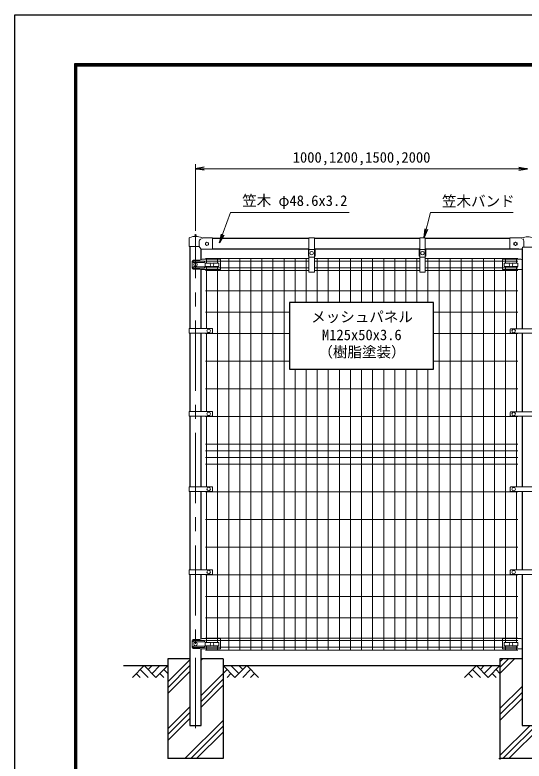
# Model space of a CAD drawing. Units: millimetres, scale not verified. Extents: x -4200 to 4200, y -2970 to 2970.
# Drawn here: x -4200 to -1901, y -401 to 2970 of the extents above; entities that cross this region are included whole.
import ezdxf
from ezdxf.enums import TextEntityAlignment as Align

# ---------------------------------------------------------------- set-up
doc = ezdxf.new("R2010")
doc.units = ezdxf.units.MM
doc.header["$LTSCALE"] = 10
doc.header["$PDMODE"] = 32
doc.header["$PDSIZE"] = 5
doc.linetypes.add('USER1', pattern=[50.8, 31.75, -6.35, 6.35, -6.35])
for name, color, linetype, lineweight in [('0-1_D-DCR-HCH', 7, 'Continuous', 13), ('0-2_D-STR4', 7, 'Continuous', 25), ('0-3_D-STR-DIM', 7, 'Continuous', 13), ('0-5_Defpoints', 8, 'Continuous', 25), ('0-6_D-STR1', 1, 'Continuous', 25), ('0-7_D-BMK', 2, 'USER1', 13), ('0-8_D-STR2', 7, 'Continuous', 13), ('0-9_D-STR3', 3, 'Continuous', 13), ('0-A_D-BGD', 7, 'Continuous', 25), ('0-B_D-STR-TXT', 7, 'Continuous', 13), ('0-C_D-TTL', 7, 'Continuous', 25)]:
    doc.layers.add(name, color=color, linetype=linetype, lineweight=lineweight)
doc.layers.add('0-4_0', color=7, linetype='Continuous')
doc.styles.add('ＭＳ ゴシック', font='')
doc.styles.get('ＭＳ ゴシック').set_extended_font_data('MS Gothic')

# ---------------------------------------------------------------- blocks, each defined once
blk = doc.blocks.new('_Open')
at = {"layer": '0-4_0'}
blk.add_line((-10, 1.667), (0, 0), dxfattribs=at)
blk.add_lwpolyline([(-10, -1.667), (0, 0), (-10, 0)], dxfattribs=at)

msp = doc.modelspace()

# ---------------------------------------------------------------- linework, layer by layer
at = {"layer": '0-1_D-DCR-HCH'}
for p, q in [((-3509.97, -43.11), (-3410.37, 56.49)), ((-3359.57, 54.26), (-3353.83, 60)), ((-2009.97, -5.33), (-1944.65, 60)), ((-2009.97, 21.19), (-1971.16, 60)), ((-2009.97, 47.7), (-1997.68, 60)), ((-3616.4, 30), (-3669.61, -23.21)), ((-3634.14, 12.26), (-3598.5, -23.21)), ((-3616.4, 30), (-3563.19, -23.21)), ((-3598.66, 12.26), (-3580.92, 30)), ((-3580.92, -5.47), (-3545.45, 30)), ((-3563.19, -23.21), (-3509.97, 30)), ((-3527.71, 12.26), (-3509.97, -5.39)), ((-3509.97, -69.62), (-3410.37, 29.98)), ((-3509.97, -96.14), (-3410.37, 3.46)), ((-3206.76, -23.21), (-3259.97, 30)), ((-3242.24, 12.26), (-3259.97, -5.39)), ((-3189.03, -5.47), (-3224.5, 30)), ((-3153.55, 30), (-3206.76, -23.21)), ((-3171.2, 12.17), (-3189.03, 30)), ((-3135.81, 12.26), (-3171.45, -23.21)), ((-3153.55, 30), (-3100.34, -23.21)), ((-2116.4, 30), (-2169.61, -23.21)), ((-2134.14, 12.26), (-2098.5, -23.21)), ((-2116.4, 30), (-2063.19, -23.21)), ((-2098.66, 12.26), (-2080.92, 30)), ((-2080.92, -5.47), (-2045.45, 30)), ((-2063.19, -23.21), (-2009.97, 30)), ((-2027.71, 12.26), (-2009.97, -5.39)), ((-3651.87, -5.47), (-3634.05, -23.21)), ((-3545.45, -5.47), (-3527.63, -23.21)), ((-3359.57, -104.84), (-3259.97, -5.24)), ((-3359.57, -131.36), (-3259.97, -31.76)), ((-3224.5, -5.47), (-3242.32, -23.21)), ((-3118.08, -5.47), (-3135.89, -23.21)), ((-2151.87, -5.47), (-2134.05, -23.21)), ((-2045.45, -5.47), (-2027.63, -23.21)), ((-3359.57, -157.87), (-3259.97, -58.27)), ((-2009.97, -164.43), (-1910.37, -64.83)), ((-2009.97, -190.94), (-1910.37, -91.34)), ((-2009.97, -217.46), (-1910.37, -117.86)), ((-3509.97, -255.24), (-3410.37, -155.64)), ((-1996.9, -390), (-1759.97, -153.08)), ((-3509.97, -281.76), (-3410.37, -182.16)), ((-1970.38, -390), (-1759.97, -179.59)), ((-3509.97, -308.27), (-3410.37, -208.67)), ((-3432.6, -390), (-3259.97, -217.37)), ((-3406.09, -390), (-3259.97, -243.89)), ((-2009.97, -376.56), (-1873.41, -240)), ((-3379.57, -390), (-3259.97, -270.4))]:
    msp.add_line(p, q, dxfattribs=at)
at = {"layer": '0-2_D-STR4'}
for p, q in [((-3509.97, 60), (-3509.97, -390)), ((-3410.37, 60), (-3509.97, 60)), ((-3259.97, 60), (-3359.57, 60)), ((-3259.97, 60), (-3259.97, -390)), ((-2009.97, 60), (-2009.97, -390)), ((-1910.37, 60), (-2009.97, 60)), ((-3259.97, -390), (-3509.97, -390)), ((-1759.97, -390), (-2009.97, -390))]:
    msp.add_line(p, q, dxfattribs=at)
at = {"layer": '0-3_D-STR-DIM'}
for p, q in [((-3384.97, 1995), (-3384.97, 2295)), ((-3344.97, 2275), (-1924.97, 2275))]:
    msp.add_line(p, q, dxfattribs=at)
at = {"layer": '0-5_Defpoints'}
msp.add_lwpolyline([(-2959.97, 1370), (-2309.97, 1370), (-2309.97, 1670), (-2959.97, 1670)], close=True, dxfattribs=at)
for p in [(-3384.97, 1975), (-2009.97, -390)]:
    msp.add_point(p, dxfattribs=at)
at = {"layer": '0-6_D-STR1'}
for p, q in [((-2872.47, 1960), (-3307.97, 1960)), ((-2372.47, 1960), (-2847.47, 1960)), ((-1964.97, 1960), (-2347.47, 1960)), ((-3410.37, 1923), (-3410.37, 1553.25)), ((-3359.57, 1864.09), (-3359.57, 1911)), ((-2872.47, 1911.4), (-3307.97, 1911.4)), ((-2372.47, 1911.4), (-2847.47, 1911.4)), ((-1924.97, 1911.4), (-2347.47, 1911.4)), ((-1924.97, 1911.4), (-1924.97, 1912.4)), ((-1910.37, 1914.6), (-1910.37, 1552.25)), ((-3359.57, 1553.25), (-3359.57, 1820.18)), ((-3410.37, 1532.25), (-3410.37, 1178.25)), ((-3359.57, 1178.25), (-3359.57, 1532.25)), ((-1910.37, 1532.25), (-1910.37, 1177.25)), ((-3410.37, 1157.25), (-3410.37, 838.25)), ((-3359.57, 838.25), (-3359.57, 1157.25)), ((-1910.37, 1157.25), (-1910.37, 837.25)), ((-3410.37, 817.25), (-3410.37, 463.25)), ((-3359.57, 463.25), (-3359.57, 817.25)), ((-1910.37, 817.25), (-1910.37, 462.25)), ((-3410.37, 442.25), (-3410.37, -240)), ((-3359.57, 150.09), (-3359.57, 442.25)), ((-1910.37, 442.25), (-1910.37, -240))]:
    msp.add_line(p, q, dxfattribs=at)
for points in [[(-3410.37, -240), (-3359.57, -240), (-3359.57, 106.18)], [(-1910.37, -240), (-1859.57, -240), (-1859.57, 106.18)]]:
    msp.add_lwpolyline(points, dxfattribs=at)
at = {"layer": '0-7_D-BMK'}
msp.add_line((-3384.97, -252), (-3384.97, 1975), dxfattribs=at)
at = {"layer": '0-8_D-STR2'}
for p, q in [((-2872.47, 1870), (-3339.97, 1870)), ((-2872.47, 1856.9), (-3339.97, 1856.9)), ((-3334.97, 1848.48), (-3334.97, 1870)), ((-3284.97, 1848.48), (-3284.97, 1870)), ((-3234.97, 100), (-3234.97, 1870)), ((-3184.97, 100), (-3184.97, 1870)), ((-3134.97, 100), (-3134.97, 1870)), ((-3084.97, 100), (-3084.97, 1870)), ((-3034.97, 100), (-3034.97, 1870)), ((-2984.97, 100), (-2984.97, 1870)), ((-2934.97, 1670), (-2934.97, 1870)), ((-2884.97, 1670), (-2884.97, 1870)), ((-2372.47, 1870), (-2847.47, 1870)), ((-2372.47, 1856.9), (-2847.47, 1856.9)), ((-2834.97, 1670), (-2834.97, 1870)), ((-2784.97, 1670), (-2784.97, 1870)), ((-2734.97, 1670), (-2734.97, 1870)), ((-2684.97, 1670), (-2684.97, 1870)), ((-2634.97, 1670), (-2634.97, 1870)), ((-2584.97, 1670), (-2584.97, 1870)), ((-2534.97, 1670), (-2534.97, 1870)), ((-2484.97, 1670), (-2484.97, 1870)), ((-2434.97, 1670), (-2434.97, 1870)), ((-2384.97, 1670), (-2384.97, 1870)), ((-1929.97, 1870), (-2347.47, 1870)), ((-1929.97, 1856.9), (-2347.47, 1856.9)), ((-2334.97, 1670), (-2334.97, 1870)), ((-2284.97, 100), (-2284.97, 1870)), ((-2234.97, 100), (-2234.97, 1870)), ((-2184.97, 100), (-2184.97, 1870)), ((-2134.97, 100), (-2134.97, 1870)), ((-2084.97, 100), (-2084.97, 1870)), ((-2034.97, 100), (-2034.97, 1870)), ((-1984.97, 1848.48), (-1984.97, 1870)), ((-1934.97, 1848.48), (-1934.97, 1870)), ((-2872.47, 1827.1), (-3339.97, 1827.1)), ((-3334.97, 1553.25), (-3334.97, 1833.48)), ((-3284.97, 134.48), (-3284.97, 1833.48)), ((-2372.47, 1827.1), (-2847.47, 1827.1)), ((-1929.97, 1827.1), (-2347.47, 1827.1)), ((-1984.97, 134.48), (-1984.97, 1833.48)), ((-1934.97, 1552.25), (-1934.97, 1833.48)), ((-2872.47, 1815.24), (-3339.97, 1815.24)), ((-2372.47, 1815.24), (-2847.47, 1815.24)), ((-1929.97, 1815.24), (-2347.47, 1815.24)), ((-1929.97, 1724), (-3339.97, 1724)), ((-2959.97, 1627), (-3339.97, 1627)), ((-1929.97, 1627), (-2309.97, 1627)), ((-2959.97, 1530), (-3339.97, 1530)), ((-3334.97, 1178.25), (-3334.97, 1532.25)), ((-1929.97, 1530), (-2309.97, 1530)), ((-1934.97, 1177.25), (-1934.97, 1532.25)), ((-2959.97, 1405), (-3339.97, 1405)), ((-1929.97, 1405), (-2309.97, 1405)), ((-2934.97, 100), (-2934.97, 1370)), ((-2884.97, 100), (-2884.97, 1370)), ((-2834.97, 100), (-2834.97, 1370)), ((-2784.97, 100), (-2784.97, 1370)), ((-2734.97, 100), (-2734.97, 1370)), ((-2684.97, 100), (-2684.97, 1370)), ((-2634.97, 100), (-2634.97, 1370)), ((-2584.97, 100), (-2584.97, 1370)), ((-2534.97, 100), (-2534.97, 1370)), ((-2484.97, 100), (-2484.97, 1370)), ((-2434.97, 100), (-2434.97, 1370)), ((-2384.97, 100), (-2384.97, 1370)), ((-2334.97, 100), (-2334.97, 1370)), ((-1929.97, 1280), (-3339.97, 1280)), ((-1929.97, 1155), (-3339.97, 1155)), ((-3334.97, 838.25), (-3334.97, 1157.25)), ((-1934.97, 837.25), (-1934.97, 1157.25)), ((-1929.97, 1030), (-3339.97, 1030)), ((-1929.97, 1000), (-3339.97, 1000)), ((-1929.97, 970), (-3339.97, 970)), ((-1929.97, 940), (-3339.97, 940)), ((-1929.97, 815), (-3339.97, 815)), ((-3334.97, 463.25), (-3334.97, 817.25)), ((-1934.97, 462.25), (-1934.97, 817.25)), ((-1929.97, 690), (-3339.97, 690)), ((-1929.97, 565), (-3339.97, 565)), ((-1929.97, 440), (-3339.97, 440)), ((-3334.97, 134.48), (-3334.97, 442.25)), ((-1934.97, 134.48), (-1934.97, 442.25)), ((-1929.97, 343), (-3339.97, 343)), ((-1929.97, 246), (-3339.97, 246)), ((-1929.97, 154.76), (-3339.97, 154.76)), ((-1929.97, 142.9), (-3339.97, 142.9)), ((-1929.97, 113.1), (-3339.97, 113.1)), ((-3334.97, 100), (-3334.97, 119.48)), ((-3284.97, 100), (-3284.97, 119.48)), ((-1984.97, 100), (-1984.97, 119.48)), ((-1934.97, 100), (-1934.97, 119.48)), ((-1929.97, 100), (-3339.97, 100))]:
    msp.add_line(p, q, dxfattribs=at)
at = {"layer": '0-9_D-STR3'}
for p, q in [((-3413.27, 1923), (-3413.27, 1959.87)), ((-2847.47, 1962.3), (-2872.47, 1962.3)), ((-2872.47, 1962.3), (-2872.47, 1909.3)), ((-2847.47, 1962.3), (-2847.47, 1909.3)), ((-2347.47, 1962.3), (-2372.47, 1962.3)), ((-2372.47, 1962.3), (-2372.47, 1909.3)), ((-2347.47, 1962.3), (-2347.47, 1909.3)), ((-1964.97, 1963), (-1916.97, 1963)), ((-1964.97, 1912.4), (-1964.97, 1963)), ((-3367.97, 1923), (-3367.97, 1948.46)), ((-1901.97, 1921.4), (-1901.97, 1947.4)), ((-3307.97, 1911), (-3307.97, 1914.07)), ((-2875.27, 1909.3), (-2872.47, 1909.3)), ((-2872.97, 1909.3), (-2872.97, 1879.3)), ((-2872.97, 1909.3), (-2872.97, 1879.3)), ((-2872.47, 1906.88), (-2872.47, 1907.04)), ((-2872.47, 1807.15), (-2872.47, 1906.88)), ((-2869.47, 1910.15), (-2850.87, 1910.15)), ((-2844.67, 1909.3), (-2847.47, 1909.3)), ((-2847.47, 1906.88), (-2847.47, 1907.04)), ((-2847.47, 1807.15), (-2847.47, 1906.88)), ((-2846.97, 1909.3), (-2846.97, 1879.3)), ((-2846.97, 1909.3), (-2846.97, 1879.3)), ((-2844.67, 1909.3), (-2844.67, 1879.3)), ((-2375.27, 1909.3), (-2372.47, 1909.3)), ((-2372.97, 1909.3), (-2372.97, 1879.3)), ((-2372.97, 1909.3), (-2372.97, 1879.3)), ((-2372.47, 1906.88), (-2372.47, 1907.04)), ((-2372.47, 1807.15), (-2372.47, 1906.88)), ((-2369.47, 1910.15), (-2350.87, 1910.15)), ((-2344.67, 1909.3), (-2347.47, 1909.3)), ((-2347.47, 1906.88), (-2347.47, 1907.04)), ((-2347.47, 1807.15), (-2347.47, 1906.88)), ((-2346.97, 1909.3), (-2346.97, 1879.3)), ((-2346.97, 1909.3), (-2346.97, 1879.3)), ((-2344.67, 1909.3), (-2344.67, 1879.3)), ((-1964.97, 1912.4), (-1911.47, 1912.4)), ((-1905.12, 1921.4), (-1864.83, 1921.4)), ((-3400.46, 1857), (-3400.46, 1827)), ((-3365.62, 1862), (-3395.46, 1862)), ((-3345.97, 1858), (-3393.39, 1858)), ((-3354.06, 1866), (-3365.62, 1862)), ((-3276.97, 1866), (-3354.06, 1866)), ((-3276.97, 1866), (-3271.97, 1865)), ((-3271.97, 1865), (-3271.97, 1821.18)), ((-2872.47, 1875.15), (-2847.47, 1875.15)), ((-2847.47, 1879.3), (-2844.67, 1879.3)), ((-2372.47, 1875.15), (-2347.47, 1875.15)), ((-2347.47, 1879.3), (-2344.67, 1879.3)), ((-1992.97, 1866), (-1997.97, 1865)), ((-1997.97, 1865), (-1997.97, 1821.18)), ((-1992.97, 1866), (-1915.89, 1866)), ((-1915.89, 1866), (-1910.37, 1864.09)), ((-3365.62, 1822), (-3395.46, 1822)), ((-3345.97, 1852), (-3393.39, 1852)), ((-3345.97, 1832), (-3393.39, 1832)), ((-3345.97, 1826), (-3393.39, 1826)), ((-3360.37, 1820.18), (-3365.62, 1822)), ((-3340.97, 1846.48), (-3340.97, 1835.48)), ((-3338.97, 1848.48), (-3312.76, 1848.48)), ((-3338.97, 1833.48), (-3312.76, 1833.48)), ((-3307.19, 1848.48), (-3280.97, 1848.48)), ((-3307.19, 1833.48), (-3280.97, 1833.48)), ((-3278.97, 1846.48), (-3278.97, 1835.48)), ((-1990.97, 1846.48), (-1990.97, 1835.48)), ((-1988.97, 1848.48), (-1962.76, 1848.48)), ((-1988.97, 1833.48), (-1962.76, 1833.48)), ((-1957.19, 1848.48), (-1930.97, 1848.48)), ((-1957.19, 1833.48), (-1930.97, 1833.48)), ((-1928.97, 1846.48), (-1928.97, 1835.48)), ((-3360.37, 1820.18), (-3272.97, 1820.18)), ((-2847.47, 1807.15), (-2872.47, 1807.15)), ((-2347.47, 1807.15), (-2372.47, 1807.15)), ((-1910.37, 1820.18), (-1996.97, 1820.18)), ((-3412.67, 1553.25), (-3309.99, 1553.25)), ((-3412.67, 1553.25), (-3412.67, 1532.25)), ((-3307.99, 1551.25), (-3307.99, 1534.25)), ((-1960.47, 1552.25), (-1809.47, 1552.25)), ((-3412.67, 1532.25), (-3309.99, 1532.25)), ((-1963.47, 1549.25), (-1963.47, 1535.25)), ((-1960.47, 1532.25), (-1809.47, 1532.25)), ((-3412.67, 1178.25), (-3309.99, 1178.25)), ((-3412.67, 1178.25), (-3412.67, 1157.25)), ((-3412.67, 1157.25), (-3309.99, 1157.25)), ((-3307.99, 1176.25), (-3307.99, 1159.25)), ((-1963.47, 1174.25), (-1963.47, 1160.25)), ((-1960.47, 1177.25), (-1809.47, 1177.25)), ((-1960.47, 1157.25), (-1809.47, 1157.25)), ((-3412.67, 838.25), (-3309.99, 838.25)), ((-3412.67, 838.25), (-3412.67, 817.25)), ((-3412.67, 817.25), (-3309.99, 817.25)), ((-3307.99, 836.25), (-3307.99, 819.25)), ((-1963.47, 834.25), (-1963.47, 820.25)), ((-1960.47, 837.25), (-1809.47, 837.25)), ((-1960.47, 817.25), (-1809.47, 817.25)), ((-3412.67, 463.25), (-3309.99, 463.25)), ((-3412.67, 463.25), (-3412.67, 442.25)), ((-3412.67, 442.25), (-3309.99, 442.25)), ((-3307.99, 461.25), (-3307.99, 444.25)), ((-1963.47, 459.25), (-1963.47, 445.25)), ((-1960.47, 462.25), (-1809.47, 462.25)), ((-1960.47, 442.25), (-1809.47, 442.25)), ((-3400.46, 143), (-3400.46, 113)), ((-3365.62, 148), (-3395.46, 148)), ((-3345.97, 144), (-3393.39, 144)), ((-3345.97, 138), (-3393.39, 138)), ((-3354.06, 152), (-3365.62, 148)), ((-3276.97, 152), (-3354.06, 152)), ((-3276.97, 152), (-3271.97, 151)), ((-3271.97, 151), (-3271.97, 107.18)), ((-1992.97, 152), (-1997.97, 151)), ((-1997.97, 151), (-1997.97, 107.18)), ((-1992.97, 152), (-1915.89, 152)), ((-1915.89, 152), (-1910.37, 150.09)), ((-3365.62, 108), (-3395.46, 108)), ((-3345.97, 118), (-3393.39, 118)), ((-3345.97, 112), (-3393.39, 112)), ((-3360.37, 106.18), (-3365.62, 108)), ((-3360.37, 106.18), (-3272.97, 106.18)), ((-3340.97, 132.48), (-3340.97, 121.48)), ((-3338.97, 134.48), (-3312.76, 134.48)), ((-3338.97, 119.48), (-3312.76, 119.48)), ((-3307.19, 134.48), (-3280.97, 134.48)), ((-3307.19, 119.48), (-3280.97, 119.48)), ((-3278.97, 132.48), (-3278.97, 121.48)), ((-1910.37, 106.18), (-1996.97, 106.18)), ((-1990.97, 132.48), (-1990.97, 121.48)), ((-1988.97, 134.48), (-1962.76, 134.48)), ((-1988.97, 119.48), (-1962.76, 119.48)), ((-1957.19, 134.48), (-1930.97, 134.48)), ((-1957.19, 119.48), (-1930.97, 119.48)), ((-1928.97, 132.48), (-1928.97, 121.48))]:
    msp.add_line(p, q, dxfattribs=at)
for points in [[(-3307.97, 1914.07), (-3307.97, 1960.7), (-3307.97, 1963), (-3349.57, 1963)], [(-3367.97, 1923), (-3410.97, 1923), (-3413.27, 1923)], [(-3307.97, 1911), (-3359.97, 1911), (-3361.34, 1913.05), (-3367.97, 1923)], [(-2875.27, 1909.3), (-2875.27, 1879.3), (-2872.47, 1879.3)], [(-2375.27, 1909.3), (-2375.27, 1879.3), (-2372.47, 1879.3)], [(-1907.8, 1919.74), (-1910.45, 1914.45), (-1911.47, 1912.4)]]:
    msp.add_lwpolyline(points, dxfattribs=at)
for points in [[(-3332.97, 1927.6), (-3339.99, 1931.65), (-3339.99, 1939.75), (-3332.97, 1943.8), (-3325.96, 1939.75), (-3325.96, 1931.65)], [(-1939.97, 1927.6), (-1946.99, 1931.65), (-1946.99, 1939.75), (-1939.97, 1943.8), (-1932.96, 1939.75), (-1932.96, 1931.65)]]:
    msp.add_lwpolyline(points, close=True, dxfattribs=at)
for centre, radius in [((-3332.97, 1935.7), 7.03), ((-1939.97, 1935.7), 7.03), ((-2859.97, 1893.64), 8), ((-2359.97, 1893.64), 8), ((-3384.97, 1842), 8), ((-3309.97, 1840.98), 8), ((-1959.97, 1840.98), 8), ((-3324.97, 1542.75), 8), ((-1947.97, 1542.25), 8), ((-3324.97, 1167.75), 8), ((-1947.97, 1167.25), 8), ((-3324.97, 827.75), 8), ((-1947.97, 827.25), 8), ((-3324.97, 452.75), 8), ((-1947.97, 452.25), 8), ((-3384.97, 128), 8), ((-3309.97, 126.98), 8), ((-1959.97, 126.98), 8)]:
    msp.add_circle(centre, radius, dxfattribs=at)
for centre, radius, start, end in [((-3408.97, 1959.87), 4.3, 115.04187, 180), ((-3384.97, 1908.5), 61, 61.55687, 115.04185), ((-3345.44, 1938.17), 25, 121.26219, 153.03691), ((-3354.02, 1965.65), 4, 241.55687, 303.72274), ((-3349.57, 1959), 4, 89.99997, 123.7227), ((-1916.97, 1959), 4, 57.91771, 90), ((-1912.73, 1965.78), 4, 237.91771, 295.27333), ((-1884.97, 1907), 61, 64.72667, 115.27332), ((-1917.27, 1947.4), 15.3, 0, 45.25752), ((-3365.67, 1948.46), 2.3, 153.03691, 180), ((-2869.28, 1906.96), 3.2, 93.56714, 178.63954), ((-2850.67, 1906.96), 3.2, 1.36046, 93.56714), ((-2369.28, 1906.96), 3.2, 93.56714, 178.63954), ((-2350.67, 1906.96), 3.2, 1.36046, 93.56714), ((-1905.12, 1918.4), 3, 90, 153.43495), ((-3395.46, 1857), 5, 90, 180), ((-3393.39, 1855), 3, 90, 270), ((-3345.97, 1855), 3, 270, 90), ((-3395.46, 1827), 5, 180, 270), ((-3393.39, 1829), 3, 90, 270), ((-3345.97, 1829), 3, 270, 90), ((-3338.97, 1846.48), 2, 90, 180), ((-3338.97, 1835.48), 2, 180, 270), ((-3280.97, 1846.48), 2, 0, 90), ((-3280.97, 1835.48), 2, 270, 0), ((-3272.97, 1821.18), 1, 270, 0), ((-1996.97, 1821.18), 1, 180, 270), ((-1988.97, 1846.48), 2, 90, 180), ((-1988.97, 1835.48), 2, 180, 270), ((-1930.97, 1846.48), 2, 0, 90), ((-1930.97, 1835.48), 2, 270, 0), ((-3309.99, 1551.25), 2, 0, 90), ((-1960.47, 1549.25), 3, 90, 180), ((-3309.99, 1534.25), 2, 270, 0), ((-1960.47, 1535.25), 3, 180, 270), ((-3309.99, 1176.25), 2, 0, 90), ((-3309.99, 1159.25), 2, 270, 0), ((-1960.47, 1174.25), 3, 90, 180), ((-1960.47, 1160.25), 3, 180, 270), ((-3309.99, 836.25), 2, 0, 90), ((-3309.99, 819.25), 2, 270, 0), ((-1960.47, 834.25), 3, 90, 180), ((-1960.47, 820.25), 3, 180, 270), ((-3309.99, 461.25), 2, 0, 90), ((-3309.99, 444.25), 2, 270, 0), ((-1960.47, 459.25), 3, 90, 180), ((-1960.47, 445.25), 3, 180, 270), ((-3395.46, 143), 5, 90, 180), ((-3393.39, 141), 3, 90, 270), ((-3345.97, 141), 3, 270, 90), ((-3395.46, 113), 5, 180, 270), ((-3393.39, 115), 3, 90, 270), ((-3345.97, 115), 3, 270, 90), ((-3338.97, 132.48), 2, 90, 180), ((-3338.97, 121.48), 2, 180, 270), ((-3280.97, 132.48), 2, 0, 90), ((-3280.97, 121.48), 2, 270, 0), ((-3272.97, 107.18), 1, 270, 0), ((-1996.97, 107.18), 1, 180, 270), ((-1988.97, 132.48), 2, 90, 180), ((-1988.97, 121.48), 2, 180, 270), ((-1930.97, 132.48), 2, 0, 90), ((-1930.97, 121.48), 2, 270, 0)]:
    msp.add_arc(centre, radius, start, end, dxfattribs=at)
at = {"layer": '0-A_D-BGD'}
for p, q in [((-3709.97, 30), (-3509.97, 30)), ((-3259.97, 30), (-2009.97, 30))]:
    msp.add_line(p, q, dxfattribs=at)
at = {"layer": '0-B_D-STR-TXT'}
for points in [[(-2690.32, 2076.68), (-3226.27, 2076.68), (-3275.63, 1942.05)], [(-1951, 2076.68), (-2324.01, 2076.68), (-2352.83, 1965.14)]]:
    msp.add_lwpolyline(points, dxfattribs=at)
at = {"layer": '0-C_D-TTL', "color": 2}
msp.add_lwpolyline([(-4200, 2970), (4200, 2970), (4200, -2970), (-4200, -2970)], close=True, dxfattribs=at)
at = {"layer": '0-C_D-TTL'}
for points in [[(-3930, 2750), (3930, 2750), (3930, -2750), (-3930, -2750)], [(-3927.5, 2747.5), (3927.5, 2747.5), (3927.5, -2747.5), (-3927.5, -2747.5)], [(-3925, 2745), (3925, 2745), (3925, -2745), (-3925, -2745)], [(-3922.5, 2742.5), (3922.5, 2742.5), (3922.5, -2742.5), (-3922.5, -2742.5)], [(-3920, 2740), (3920, 2740), (3920, -2740), (-3920, -2740)]]:
    msp.add_lwpolyline(points, close=True, dxfattribs=at)

# ---------------------------------------------------------------- block references
at = {"layer": '0-3_D-STR-DIM', "xscale": 4, "yscale": 4, "rotation": 180}
msp.add_blockref('_Open', (-3384.97, 2275), dxfattribs=at)
at = {"layer": '0-3_D-STR-DIM', "xscale": 4, "yscale": 4}
msp.add_blockref('_Open', (-1884.97, 2275), dxfattribs=at)
at = {"layer": '0-B_D-STR-TXT', "xscale": 4, "yscale": 4}
for p, rotation in [((-2353.33, 1963.2), 255.51345), ((-3276.31, 1940.17), 249.86844)]:
    msp.add_blockref('_Open', p, dxfattribs=dict(at, rotation=rotation))

# ---------------------------------------------------------------- texts
at = {"layer": '0-3_D-STR-DIM', "style": 'ＭＳ ゴシック'}
msp.add_text('1000,1200,1500,2000', height=48.09, dxfattribs=at).set_placement((-2945.62, 2288.1), align=Align.BOTTOM_LEFT)
at = {"layer": '0-B_D-STR-TXT', "style": 'ＭＳ ゴシック'}
for s, p in [('笠木 φ48.6x3.2', (-3174.08, 2092.44)), ('笠木バンド', (-2271.81, 2090.03)), ('メッシュパネル', (-2862.39, 1567.4)), ('M125x50x3.6', (-2813.65, 1486)), ('（樹脂塗装）', (-2829.9, 1408.67))]:
    msp.add_text(s, height=48.09, dxfattribs=at).set_placement(p, align=Align.BOTTOM_LEFT)

doc.saveas('drawing.dxf')
